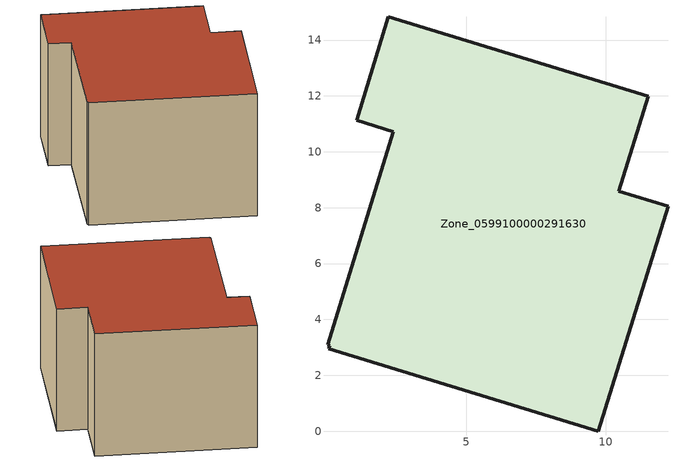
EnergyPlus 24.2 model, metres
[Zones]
Zone_0599100000291630
 floor ground (C_G): 2.38,10.72 1.08,11.12 2.21,14.83 11.52,11.98 10.46,8.59 12.22,8.05 9.72,0 0.07,2.96 0.11,3.06 0.03,3.08 z0
 wall outside (C_F): 12.22,8.05 10.46,8.59 11.52,11.98 2.21,14.83 1.08,11.12 2.38,10.72 0.03,3.08 0.11,3.06 0.07,2.96 9.72,0 12.22,8.05 z0:8.09
 roof outside (C_R): 0.07,2.96 9.72,0 12.22,8.05 10.46,8.59 11.52,11.98 2.21,14.83 1.08,11.12 2.38,10.72 0.03,3.08 0.11,3.06 z8.09
[BUILDING]
Pand.0599100000291630: North Axis=0; Terrain=City; Loads Convergence Tolerance Value=0.04; Temperature Convergence Tolerance Value=0.4; Solar Distribution=FullExterior; Maximum Number of Warmup Days=25; Minimum Number of Warmup Days=1
[Site:Location]
Rotterdam.The.Hague.AP_ZH_NLD Design_Conditions: Latitude=51.96; Longitude=4.45; Time Zone=1; Elevation=-4.5
[SITE:GROUNDTEMPERATURE:BUILDINGSURFACE]
18, 18, 18, 18, 18, 18, 18, 18, 18, 18, 18, 18
[MATERIAL] Thermal Absorptance=0.9; Solar Absorptance=0.7; Visible Absorptance=0.7
Name | Roughness | Thickness | Conductivity | Density | Specific Heat
G.D.1975-1991 | MediumSmooth | 0.15 | 0.288461 | 540 | 1210
F.D.1975-1991 | Rough | 0.3 | 0.230769 | 1920 | 840
R.D.1975-1991 | MediumRough | 0.2 | 0.153846 | 1500 | 1000
[CONSTRUCTION]
C_G: G.D.1975-1991
C_F: F.D.1975-1991
C_R: R.D.1975-1991
[ZONE]
Zone_0599100000291630: Type=1; Multiplier=1; Ceiling Height=Autocalculate; Volume=Autocalculate; Floor Area=autocalculate; Part of Total Floor Area=Yes
[ZONEINFILTRATION:DESIGNFLOWRATE]
Infil_Zone_0599100000291630: Zone or ZoneList or Space or SpaceList=Zone_0599100000291630; Schedule=AlwaysOn; Design Flow Rate Calculation Method=Flow/Area; Flow Rate per Floor Area=0.0042; Constant Term Coefficient=1; Temperature Term Coefficient=0; Velocity Term Coefficient=0; Velocity Squared Term Coefficient=0
[HVACTEMPLATE:ZONE:IDEALLOADSAIRSYSTEM]
Zone_0599100000291630: Maximum Heating Supply Air Temperature=50; Minimum Cooling Supply Air Temperature=13; Maximum Heating Supply Air Humidity Ratio=0.0156; Minimum Cooling Supply Air Humidity Ratio=0.0077; Heating Limit=NoLimit; Cooling Limit=NoLimit; Dehumidification Control Type=ConstantSensibleHeatRatio; Cooling Sensible Heat Ratio=0.7; Dehumidification Setpoint=60; Humidification Control Type=None; Humidification Setpoint=30; Outdoor Air Method=None; Outdoor Air Flow Rate per Person=0.00944; Outdoor Air Flow Rate per Zone Floor Area=0; Outdoor Air Flow Rate per Zone=0; Demand Controlled Ventilation Type=None; Outdoor Air Economizer Type=NoEconomizer; Heat Recovery Type=None; Sensible Heat Recovery Effectiveness=0.7; Latent Heat Recovery Effectiveness=0.65
[ZONECONTROL:THERMOSTAT]
ThermostatControl_Zone_0599100000291630: Zone or ZoneList=Zone_0599100000291630; Control Type Schedule=DualSetpointControlType; Control 1=Thermostat_Zone_0599100000291630; Temperature Difference Between Cutout And Setpoint=0
[THERMOSTATSETPOINT:DUALSETPOINT]
Thermostat_Zone_0599100000291630: Heating Setpoint Temperature Schedule=HeatingSetpoint_Zone_0599100000291630; Cooling Setpoint Temperature Schedule=CoolingSetpoint_Zone_0599100000291630
[SCHEDULE:COMPACT]
HeatingSetpoint_Zone_0599100000291630: Through: 12/31, For: AllDays, Until: 24:00, 21
CoolingSetpoint_Zone_0599100000291630: Through: 12/31, For: AllDays, Until: 24:00, 24
DualSetpointControlType: Through: 12/31, For: AllDays, Until: 24:00, 4
AlwaysOn: Through: 12/31, For: AllDays, Until: 24:00, 1
